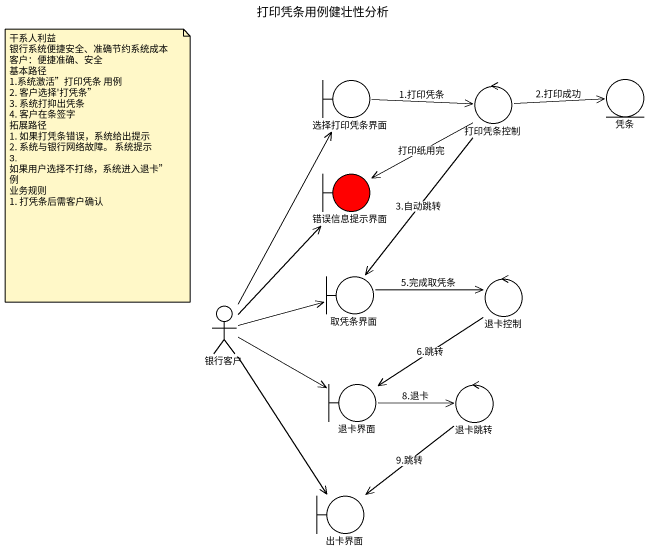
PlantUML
@startuml
title 打印凭条用例健壮性分析
boundary 选择打印凭条界面
control 打印凭条控制
entity 凭条
boundary 错误信息提示界面 #FF0000
boundary 取凭条界面
control 退卡控制
actor 银行客户
boundary 退卡界面
control 退卡跳转
boundary 出卡界面
选择打印凭条界面 -right-> 打印凭条控制 : 1.打印凭条
打印凭条控制 -right-> 凭条 : 2.打印成功
打印凭条控制 --> 错误信息提示界面 : 打印纸用完
打印凭条控制 --> 取凭条界面 : 3.自动跳转
取凭条界面 -right-> 退卡控制 : 5.完成取凭条
退卡控制 --> 退卡界面 : 6.跳转
银行客户 -up-> 选择打印凭条界面
银行客户 -up-> 错误信息提示界面
银行客户 -right-> 取凭条界面
银行客户 -right-> 退卡界面
银行客户 --> 出卡界面
退卡界面 -right-> 退卡跳转 : 8.退卡
退卡跳转 --> 出卡界面 : 9.跳转
note as N1
  干系人利益
  银行系统便捷安全、准确节约系统成本
  客户：便捷准确、安全
  基本路径
  1.系统激活”打印凭条 用例
  2. 客户选择'打凭条”
  3. 系统打抑出凭条
  4. 客户在条签字
  拓展路径
  1. 如果打凭条错误，系统给出提示
  2. 系统与银行网络故障。 系统提示
  3. 如果用户选择不打绦，系统进入退卡”例
  业务规则
  1. 打凭条后需客户确认
end note
@enduml
